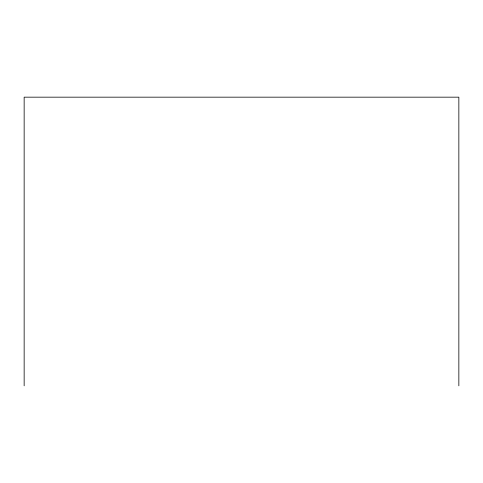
<?xml version="1.0" encoding="UTF-8"?>
<svg xmlns="http://www.w3.org/2000/svg" width="483" height="483" viewBox="0 0 483 483"><rect width="100%" height="100%" fill="white"/><g stroke="black" fill="none" stroke-linecap="round" stroke-linejoin="round"><path stroke-width="0.72" d="M458.85 385.832L458.85 97.168L24.15 97.168L24.15 385.832"/></g></svg>
